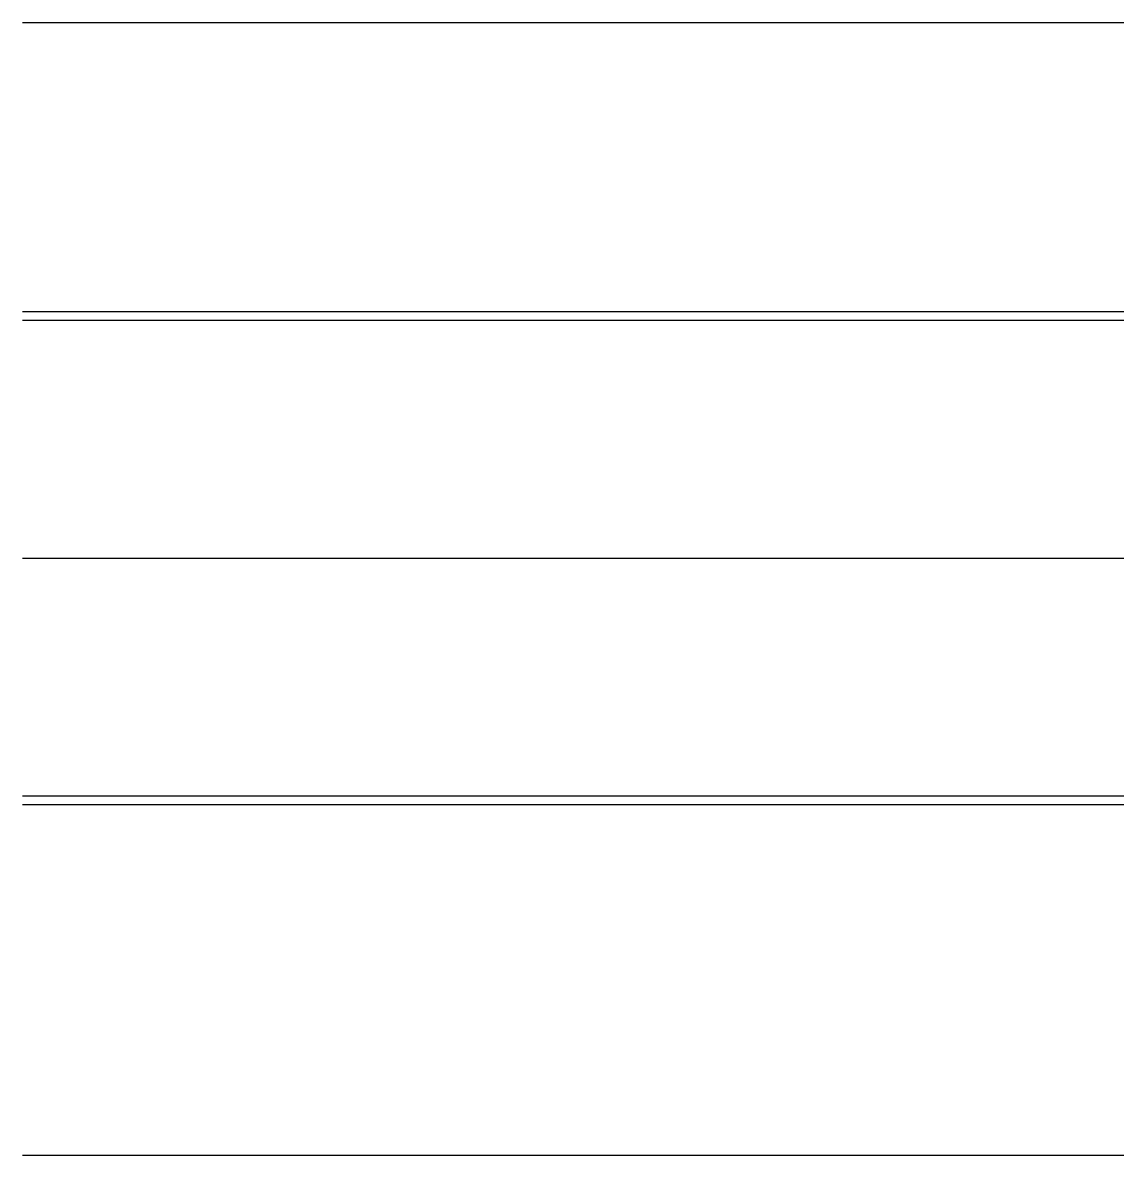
# Model space of a CAD drawing. Header units: millimetres. Extents: x 150937 to 394412, y 327166 to 584759.
# Drawn here: x 235884 to 236194.9, y 405396.6 to 405718.2 of the extents above; entities that cross this region are included whole.
import ezdxf

# ---------------------------------------------------------------- set-up
doc = ezdxf.new("R2010")
doc.units = ezdxf.units.MM

# ---------------------------------------------------------------- blocks, each defined once
blk = doc.blocks.new('C-1 UP RIGHT')
for p, q in [((-501.68, 0), (120.12, 0)), ((-501.68, -82), (-225.85, -82)), ((-225.85, -82), (30, -82)), ((-501.68, -84.5), (-225.85, -84.5)), ((-225.85, -84.5), (30, -84.5)), ((-501.68, -152), (120.12, -152)), ((-501.68, -219.5), (-225.85, -219.5)), ((-225.85, -219.5), (30, -219.5)), ((-501.68, -222), (-225.85, -222)), ((-225.85, -222), (30, -222)), ((120.12, -321.6), (-501.68, -321.6))]:
    blk.add_line(p, q)

msp = doc.modelspace()

# ---------------------------------------------------------------- block references
msp.add_blockref('C-1 UP RIGHT', (236385.644, 405718.166))

doc.saveas('drawing.dxf')
